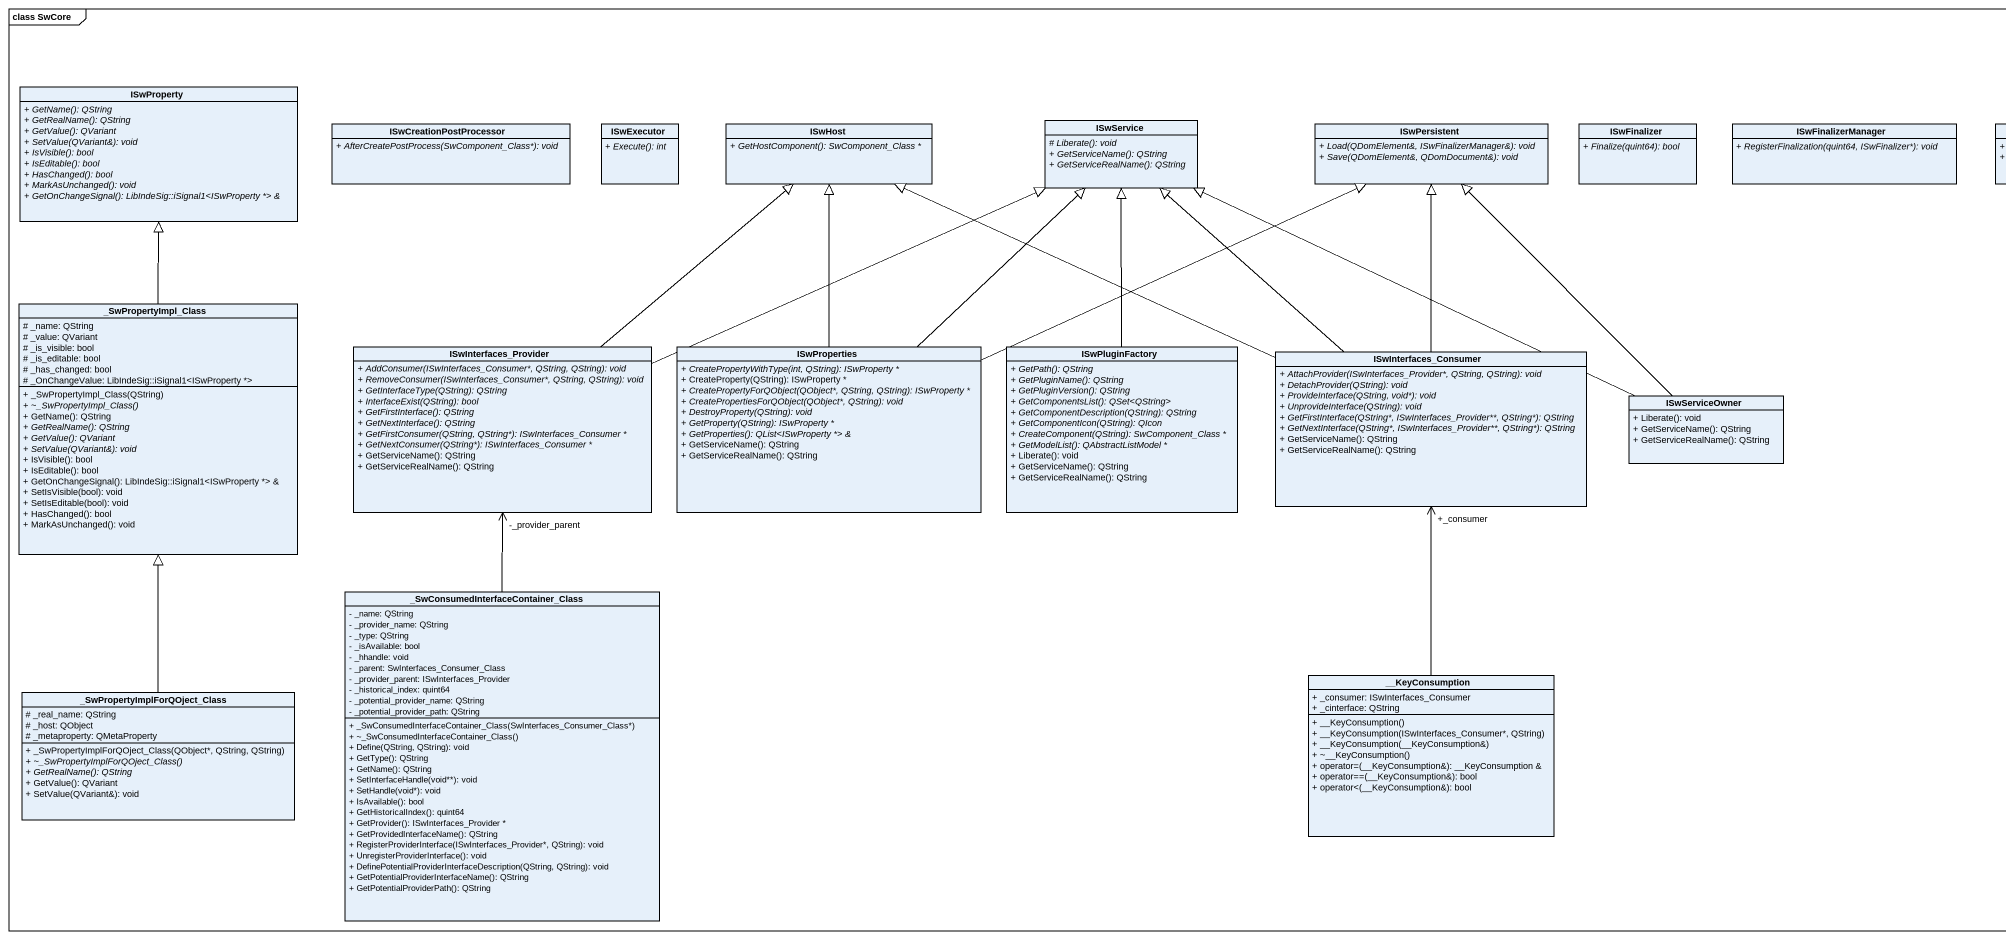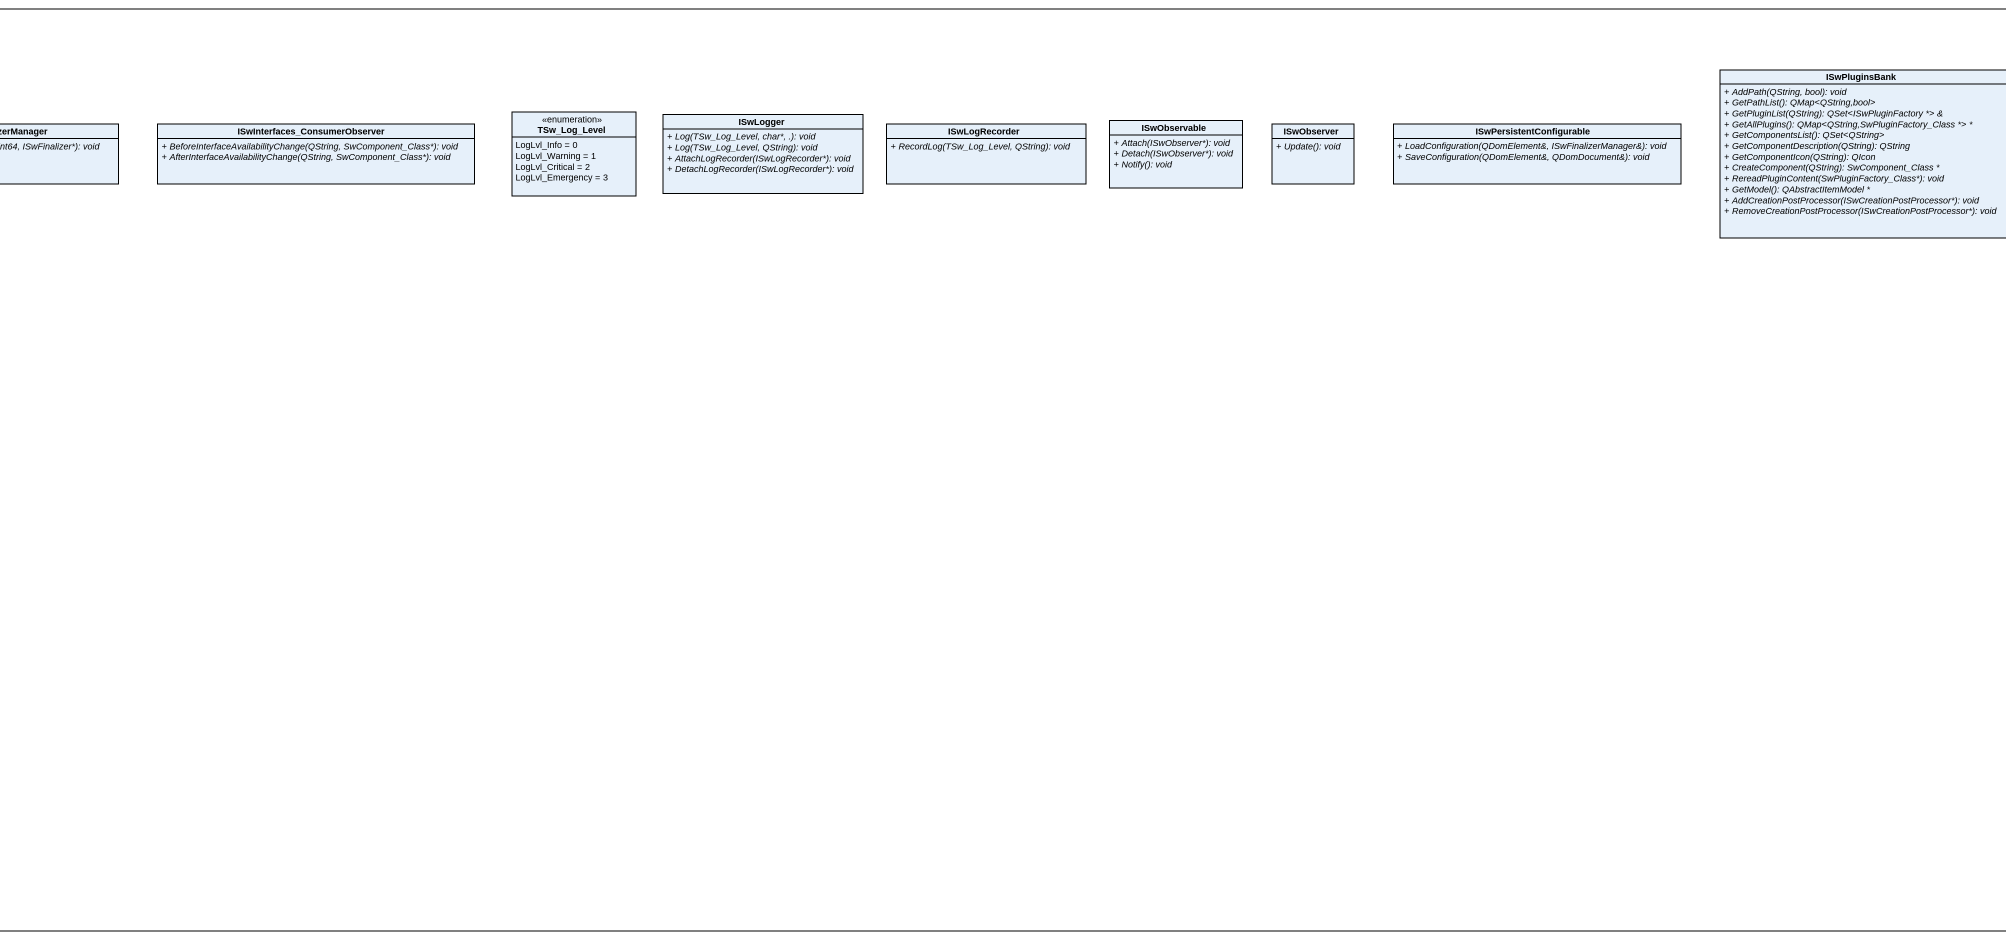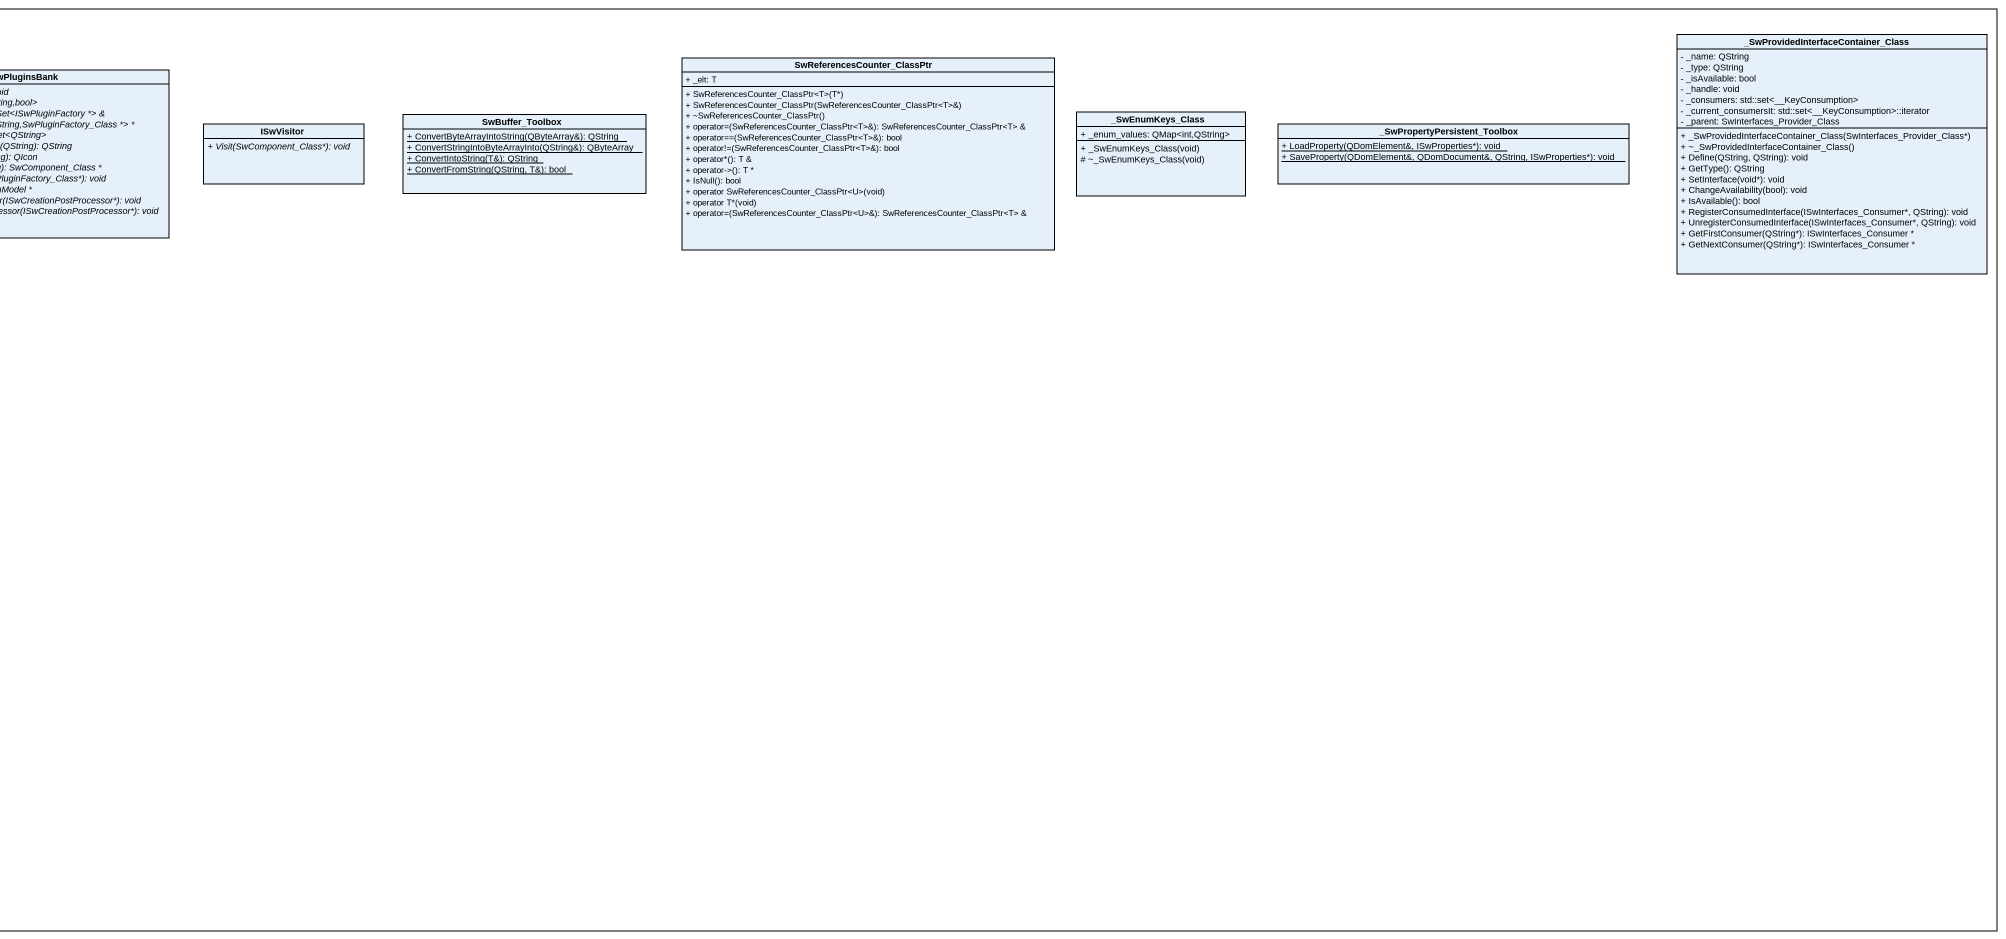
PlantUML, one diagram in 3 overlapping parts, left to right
@startuml
mainframe class SwCore
hide circle
hide empty members
skinparam classAttributeIconSize 0
class "_SwProvidedInterfaceContainer_Class" as SwProvidedInterfaceContainer {
  - _name: QString
  - _type: QString
  - _isAvailable: bool
  - _handle: void
  - _consumers: std::set<__KeyConsumption>
  - _current_consumersIt: std::set<__KeyConsumption>::iterator
  - _parent: SwInterfaces_Provider_Class
  + _SwProvidedInterfaceContainer_Class(SwInterfaces_Provider_Class*)
  + ~_SwProvidedInterfaceContainer_Class()
  + Define(QString, QString): void
  + GetType(): QString
  + SetInterface(void*): void
  + ChangeAvailability(bool): void
  + IsAvailable(): bool
  + RegisterConsumedInterface(ISwInterfaces_Consumer*, QString): void
  + UnregisterConsumedInterface(ISwInterfaces_Consumer*, QString): void
  + GetFirstConsumer(QString*): ISwInterfaces_Consumer *
  + GetNextConsumer(QString*): ISwInterfaces_Consumer *
}
class ISwPluginsBank {
  {abstract} + AddPath(QString, bool): void
  {abstract} + GetPathList(): QMap<QString,bool>
  {abstract} + GetPluginList(QString): QSet<ISwPluginFactory *> &
  {abstract} + GetAllPlugins(): QMap<QString,SwPluginFactory_Class *> *
  {abstract} + GetComponentsList(): QSet<QString>
  {abstract} + GetComponentDescription(QString): QString
  {abstract} + GetComponentIcon(QString): QIcon
  {abstract} + CreateComponent(QString): SwComponent_Class *
  {abstract} + RereadPluginContent(SwPluginFactory_Class*): void
  {abstract} + GetModel(): QAbstractItemModel *
  {abstract} + AddCreationPostProcessor(ISwCreationPostProcessor*): void
  {abstract} + RemoveCreationPostProcessor(ISwCreationPostProcessor*): void
}
class SwReferencesCounter_ClassPtr {
  + _elt: T
  + SwReferencesCounter_ClassPtr<T>(T*)
  + SwReferencesCounter_ClassPtr(SwReferencesCounter_ClassPtr<T>&)
  + ~SwReferencesCounter_ClassPtr()
  + operator=(SwReferencesCounter_ClassPtr<T>&): SwReferencesCounter_ClassPtr<T> &
  + operator==(SwReferencesCounter_ClassPtr<T>&): bool
  + operator!=(SwReferencesCounter_ClassPtr<T>&): bool
  + operator*(): T &
  + operator->(): T *
  + IsNull(): bool
  + operator SwReferencesCounter_ClassPtr~<U>(void)
  + operator T*(void)
  + operator=(SwReferencesCounter_ClassPtr~<U>&): SwReferencesCounter_ClassPtr<T> &
}
class ISwProperty {
  {abstract} + GetName(): QString
  {abstract} + GetRealName(): QString
  {abstract} + GetValue(): QVariant
  {abstract} + SetValue(QVariant&): void
  {abstract} + IsVisible(): bool
  {abstract} + IsEditable(): bool
  {abstract} + HasChanged(): bool
  {abstract} + MarkAsUnchanged(): void
  {abstract} + GetOnChangeSignal(): LibIndeSig::iSignal1<ISwProperty *> &
}
enum TSw_Log_Level {
  LogLvl_Info = 0
  LogLvl_Warning = 1
  LogLvl_Critical = 2
  LogLvl_Emergency = 3
}
class "_SwEnumKeys_Class" as SwEnumKeys_Class {
  + _enum_values: QMap<int,QString>
  + _SwEnumKeys_Class(void)
  # ~_SwEnumKeys_Class(void)
}
class ISwCreationPostProcessor {
  {abstract} + AfterCreatePostProcess(SwComponent_Class*): void
}
class ISwExecutor {
  {abstract} + Execute(): int
}
class ISwHost {
  {abstract} + GetHostComponent(): SwComponent_Class *
}
class ISwService {
  {abstract} # Liberate(): void
  {abstract} + GetServiceName(): QString
  {abstract} + GetServiceRealName(): QString
}
class ISwPersistent {
  {abstract} + Load(QDomElement&, ISwFinalizerManager&): void
  {abstract} + Save(QDomElement&, QDomDocument&): void
}
class ISwFinalizer {
  {abstract} + Finalize(quint64): bool
}
class ISwFinalizerManager {
  {abstract} + RegisterFinalization(quint64, ISwFinalizer*): void
}
class "ISwInterfaces_ConsumerObserver" as ISwInterfaces {
  {abstract} + BeforeInterfaceAvailabilityChange(QString, SwComponent_Class*): void
  {abstract} + AfterInterfaceAvailabilityChange(QString, SwComponent_Class*): void
}
class ISwLogger {
  {abstract} + Log(TSw_Log_Level, char*, .): void
  {abstract} + Log(TSw_Log_Level, QString): void
  {abstract} + AttachLogRecorder(ISwLogRecorder*): void
  {abstract} + DetachLogRecorder(ISwLogRecorder*): void
}
class ISwLogRecorder {
  {abstract} + RecordLog(TSw_Log_Level, QString): void
}
class ISwObservable {
  {abstract} + Attach(ISwObserver*): void
  {abstract} + Detach(ISwObserver*): void
  {abstract} + Notify(): void
}
class ISwObserver {
  {abstract} + Update(): void
}
class ISwPersistentConfigurable {
  {abstract} + LoadConfiguration(QDomElement&, ISwFinalizerManager&): void
  {abstract} + SaveConfiguration(QDomElement&, QDomDocument&): void
}
class ISwVisitor {
  {abstract} + Visit(SwComponent_Class*): void
}
class SwBuffer_Toolbox {
  {static} + ConvertByteArrayIntoString(QByteArray&): QString
  {static} + ConvertStringIntoByteArrayInto(QString&): QByteArray
  {static} + ConvertIntoString(T&): QString
  {static} + ConvertFromString(QString, T&): bool
}
class "_SwPropertyPersistent_Toolbox" as SwPropertyPersistent_Toolbox {
  {static} + LoadProperty(QDomElement&, ISwProperties*): void
  {static} + SaveProperty(QDomElement&, QDomDocument&, QString, ISwProperties*): void
}
class "_SwPropertyImpl_Class" as SwPropertyImpl_Class {
  # _name: QString
  # _value: QVariant
  # _is_visible: bool
  # _is_editable: bool
  # _has_changed: bool
  # _OnChangeValue: LibIndeSig::iSignal1<ISwProperty *>
  + _SwPropertyImpl_Class(QString)
  {abstract} + ~_SwPropertyImpl_Class()
  + GetName(): QString
  {abstract} + GetRealName(): QString
  {abstract} + GetValue(): QVariant
  {abstract} + SetValue(QVariant&): void
  + IsVisible(): bool
  + IsEditable(): bool
  + GetOnChangeSignal(): LibIndeSig::iSignal1<ISwProperty *> &
  + SetIsVisible(bool): void
  + SetIsEditable(bool): void
  + HasChanged(): bool
  + MarkAsUnchanged(): void
}
class ISwInterfaces_Provider {
  {abstract} + AddConsumer(ISwInterfaces_Consumer*, QString, QString): void
  {abstract} + RemoveConsumer(ISwInterfaces_Consumer*, QString, QString): void
  {abstract} + GetInterfaceType(QString): QString
  {abstract} + InterfaceExist(QString): bool
  {abstract} + GetFirstInterface(): QString
  {abstract} + GetNextInterface(): QString
  {abstract} + GetFirstConsumer(QString, QString*): ISwInterfaces_Consumer *
  {abstract} + GetNextConsumer(QString*): ISwInterfaces_Consumer *
  + GetServiceName(): QString
  + GetServiceRealName(): QString
}
class ISwProperties {
  {abstract} + CreatePropertyWithType(int, QString): ISwProperty *
  + CreateProperty(QString): ISwProperty *
  {abstract} + CreatePropertyForQObject(QObject*, QString, QString): ISwProperty *
  {abstract} + CreatePropertiesForQObject(QObject*, QString): void
  {abstract} + DestroyProperty(QString): void
  {abstract} + GetProperty(QString): ISwProperty *
  {abstract} + GetProperties(): QList<ISwProperty *> &
  + GetServiceName(): QString
  + GetServiceRealName(): QString
}
class ISwPluginFactory {
  {abstract} + GetPath(): QString
  {abstract} + GetPluginName(): QString
  {abstract} + GetPluginVersion(): QString
  {abstract} + GetComponentsList(): QSet<QString>
  {abstract} + GetComponentDescription(QString): QString
  {abstract} + GetComponentIcon(QString): QIcon
  {abstract} + CreateComponent(QString): SwComponent_Class *
  {abstract} + GetModelList(): QAbstractListModel *
  + Liberate(): void
  + GetServiceName(): QString
  + GetServiceRealName(): QString
}
class ISwInterfaces_Consumer {
  {abstract} + AttachProvider(ISwInterfaces_Provider*, QString, QString): void
  {abstract} + DetachProvider(QString): void
  {abstract} + ProvideInterface(QString, void*): void
  {abstract} + UnprovideInterface(QString): void
  {abstract} + GetFirstInterface(QString*, ISwInterfaces_Provider**, QString*): QString
  {abstract} + GetNextInterface(QString*, ISwInterfaces_Provider**, QString*): QString
  + GetServiceName(): QString
  + GetServiceRealName(): QString
}
class ISwServiceOwner {
  + Liberate(): void
  + GetServiceName(): QString
  + GetServiceRealName(): QString
}
class "_SwConsumedInterfaceContainer_Class" as SwConsumedInterfaceContainer {
  - _name: QString
  - _provider_name: QString
  - _type: QString
  - _isAvailable: bool
  - _hhandle: void
  - _parent: SwInterfaces_Consumer_Class
  - _provider_parent: ISwInterfaces_Provider
  - _historical_index: quint64
  - _potential_provider_name: QString
  - _potential_provider_path: QString
  + _SwConsumedInterfaceContainer_Class(SwInterfaces_Consumer_Class*)
  + ~_SwConsumedInterfaceContainer_Class()
  + Define(QString, QString): void
  + GetType(): QString
  + GetName(): QString
  + SetInterfaceHandle(void**): void
  + SetHandle(void*): void
  + IsAvailable(): bool
  + GetHistoricalIndex(): quint64
  + GetProvider(): ISwInterfaces_Provider *
  + GetProvidedInterfaceName(): QString
  + RegisterProviderInterface(ISwInterfaces_Provider*, QString): void
  + UnregisterProviderInterface(): void
  + DefinePotentialProviderInterfaceDescription(QString, QString): void
  + GetPotentialProviderInterfaceName(): QString
  + GetPotentialProviderPath(): QString
}
class "_SwPropertyImplForQOject_Class" as SwPropertyImplForQOject {
  # _real_name: QString
  # _host: QObject
  # _metaproperty: QMetaProperty
  + _SwPropertyImplForQOject_Class(QObject*, QString, QString)
  {abstract} + ~_SwPropertyImplForQOject_Class()
  {abstract} + GetRealName(): QString
  + GetValue(): QVariant
  + SetValue(QVariant&): void
}
class "__KeyConsumption" as KeyConsumption {
  + _consumer: ISwInterfaces_Consumer
  + _cinterface: QString
  + __KeyConsumption()
  + __KeyConsumption(ISwInterfaces_Consumer*, QString)
  + ~__KeyConsumption(~__KeyConsumption&)
  + ~__KeyConsumption()
  + operator=(~__KeyConsumption&): ~__KeyConsumption &
  + operator==(__KeyConsumption&): bool
  + operator<(__KeyConsumption&): bool
}
SwPropertyImpl_Class -up-|> ISwProperty
ISwInterfaces_Provider -up-|> ISwHost
ISwInterfaces_Provider -right-|> ISwService
ISwProperties -up-|> ISwHost
ISwProperties -up-|> ISwService
ISwProperties -right-|> ISwPersistent
ISwPluginFactory -up-|> ISwService
ISwInterfaces_Consumer -left-|> ISwHost
ISwInterfaces_Consumer -up-|> ISwService
ISwInterfaces_Consumer -up-|> ISwPersistent
ISwServiceOwner -left-|> ISwService
ISwServiceOwner -up-|> ISwPersistent
SwConsumedInterfaceContainer -up-> "-_provider_parent" ISwInterfaces_Provider
SwPropertyImplForQOject -up-|> SwPropertyImpl_Class
KeyConsumption -up-> "+_consumer" ISwInterfaces_Consumer
@enduml
